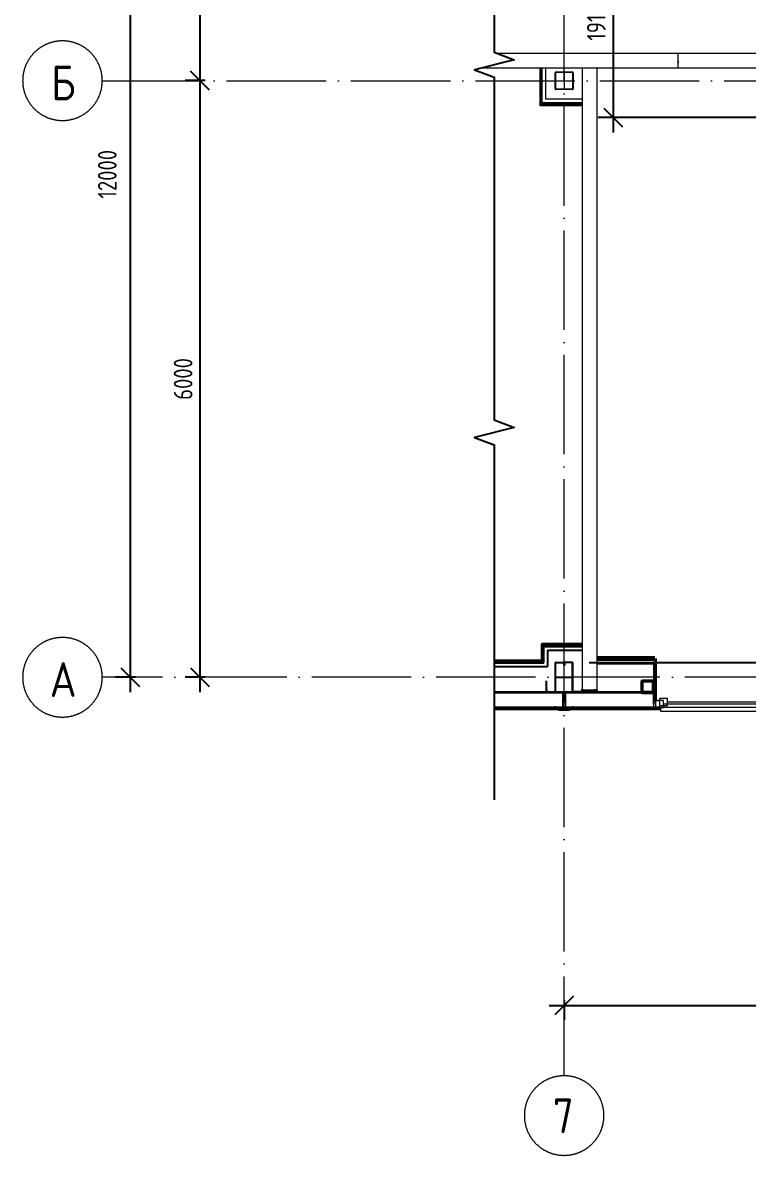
# Model space of a CAD drawing. Header units: millimetres. Extents: x 2559584 to 2748503, y -688364 to -611007.
# Drawn here: x 2730647 to 2737941, y -646334 to -634943 of the extents above; entities that cross this region are included whole.
import ezdxf

# ---------------------------------------------------------------- set-up
doc = ezdxf.new("R2010")
doc.units = ezdxf.units.MM
doc.header["$LTSCALE"] = 50
doc.linetypes.add('_ШПТ__20_т__2_5__Линия сетки', pattern=[25, 20, -2.5, 0, -2.5])
doc.linetypes.add('CENTER', pattern=[50.8, 31.75, -6.35, 6.35, -6.35])
doc.layers.get('Defpoints').update_dxf_attribs({"color": 4})
for name, color, linetype, lineweight in [('A-Wall', 113, 'Continuous', 50), ('Обобщенные модели', 7, 'Continuous', 18), ('ОСИ', 251, 'CENTER', 18), ('Размеры', 7, 'Continuous', 9), ('Стены', 7, 'Continuous', 18)]:
    doc.layers.add(name, color=color, linetype=linetype, lineweight=lineweight)
doc.layers.add('RAZMER', color=1, linetype='Continuous')
doc.layers.add('Вспомогательные', color=6, linetype='Continuous', plot=False)
for name, color, linetype, lineweight, true_color in [('Каркас_Импост', 7, 'Continuous', 9, 0x804000), ('Несущие колонны', 7, 'Continuous', 18, 0x800040), ('Отлив', 7, 'Continuous', 9, 0x008080)]:
    doc.layers.add(name, color=color, linetype=linetype, lineweight=lineweight, true_color=true_color)
doc.styles.add('GOST Common', font='GOST_Common.ttf', dxfattribs={"width": 0.9, "height": 350})
doc.styles.add('ГОСТ 2.304', font='CS_Gost2304.shx')
doc.dimstyles.new('СПДС', dxfattribs={"dimscale": 100, "dimtxt": 2.5, "dimasz": 2.5, "dimexe": 2, "dimexo": 0.625, "dimgap": 1, "dimtad": 1, "dimdec": 0, "dimtxsty": 'ГОСТ 2.304', "dimblk": 'OBLIQUE', "dimblk1": 'OBLIQUE', "dimblk2": 'OBLIQUE', "dimcen": 2.5, "dimdle": 2, "dimadec": 0, "dimazin": 2, "dimtfac": 0.75, "dimtdec": 4, "dimtmove": 1, "dimatfit": 3, "dimfxl": 1, "dimtfill": 1, "dimtolj": 1, "dimarcsym": 1})
pattern_1 = [(2e-15, (12, 6), (3, 300), [3, -300]), (10, (108, 12), (-49.14003, 295.96327), [3, -300]), (20, (54, 78), (-99.786965, 282.933847), [3, -300]), (30, (120, 126), (-147.401924, 261.30762), [3, -300]), (40, (42, 144), (-190.53815, 231.741696), [3, -300]), (50, (66, 216), (-227.88497, 195.134416), [3, -300]), (60, (24, 270), (-258.30762, 152.598076), [3, -300]), (70, (120, 264), (-280.881726, 105.42512), [3, -300]), (80, (192, 276), (-294.92138, 55.048877), [3, -300]), (90, (228, 204), (-300, 3), [3, -300]), (100, (288, 198), (-295.96327, -49.14003), [3, -300]), (110, (288, 90), (-282.933847, -99.786965), [3, -300]), (120, (234, 54), (-261.30762, -147.401924), [3, -300]), (130, (150, 72), (-231.741696, -190.53815), [3, -300]), (140, (204, 126), (-195.134416, -227.88497), [3, -300]), (150, (150, 180), (-152.598076, -258.30762), [3, -300]), (160, (276, 12), (-105.42512, -280.881726), [3, -300])]
pattern_2 = [(360, (12, 6), (3, 300), [3, -300]), (10, (108, 12), (-49.14003, 295.96327), [3, -300]), (20, (54, 78), (-99.786965, 282.933847), [3, -300]), (30, (120, 126), (-147.401924, 261.30762), [3, -300]), (40, (42, 144), (-190.53815, 231.741696), [3, -300]), (50, (66, 216), (-227.88497, 195.134416), [3, -300]), (60, (24, 270), (-258.30762, 152.598076), [3, -300]), (70, (120, 264), (-280.881726, 105.42512), [3, -300]), (80, (192, 276), (-294.92138, 55.048877), [3, -300]), (90, (228, 204), (-300, 3), [3, -300]), (100, (288, 198), (-295.96327, -49.14003), [3, -300]), (110, (288, 90), (-282.933847, -99.786965), [3, -300]), (120, (234, 54), (-261.30762, -147.401924), [3, -300]), (130, (150, 72), (-231.741696, -190.53815), [3, -300]), (140, (204, 126), (-195.134416, -227.88497), [3, -300]), (150, (150, 180), (-152.598076, -258.30762), [3, -300]), (160, (276, 12), (-105.42512, -280.881726), [3, -300])]
pattern_3 = [(0, (2428.58, -268.75), (3, 300), [3, -300]), (10, (2524.58, -262.75), (-49.14003, 295.96327), [3, -300]), (20, (2470.58, -196.75), (-99.786965, 282.933847), [3, -300]), (30, (2536.58, -148.75), (-147.401924, 261.30762), [3, -300]), (40, (2458.58, -130.75), (-190.53815, 231.741696), [3, -300]), (50, (2482.58, -58.75), (-227.88497, 195.134416), [3, -300]), (60, (2440.58, -4.75), (-258.30762, 152.598076), [3, -300]), (70, (2536.58, -10.75), (-280.881726, 105.42512), [3, -300]), (80, (2608.58, 1.25), (-294.92138, 55.048877), [3, -300]), (90, (2644.58, -70.75), (-300, 3), [3, -300]), (100, (2704.58, -76.75), (-295.96327, -49.14003), [3, -300]), (110, (2704.58, -184.75), (-282.933847, -99.786965), [3, -300]), (120, (2650.58, -220.75), (-261.30762, -147.401924), [3, -300]), (130, (2566.58, -202.75), (-231.741696, -190.53815), [3, -300]), (140, (2620.58, -148.75), (-195.134416, -227.88497), [3, -300]), (150, (2566.58, -94.75), (-152.598076, -258.30762), [3, -300]), (160, (2692.58, -262.75), (-105.42512, -280.881726), [3, -300])]

# ---------------------------------------------------------------- blocks, each defined once
blk = doc.blocks.new('102_Окно_1Створка_Ф_ГОСТ23166-99 - 1160х1750_1170_h-1445330-_О__L1_0_000_')
at = {"layer": 'Каркас_Импост', "color": 7, "lineweight": 18}
for p, q in [((-638.1, 475), (-638.1, 405)), ((-638.1, 475), (-603.1, 475)), ((-618.1, 475), (-538.1, 475)), ((-618.1, 405), (-618.1, 475)), ((-618.1, 475), (-538.1, 475)), ((-618.1, 405), (-618.1, 475)), ((-538.1, 475), (-538.1, 405)), ((-538.1, 475), (-538.1, 455)), ((541.9, 475), (461.9, 475)), ((461.9, 475), (461.9, 405)), ((461.9, 475), (461.9, 455)), ((541.9, 475), (461.9, 475)), ((561.9, 475), (526.9, 475)), ((541.9, 405), (541.9, 475)), ((541.9, 405), (541.9, 475)), ((561.9, 475), (561.9, 405)), ((-638.1, 405), (-603.1, 405)), ((-538.1, 405), (-618.1, 405)), ((-578.1, 405), (-618.1, 405)), ((-578.1, 385), (-578.1, 455)), ((-578.1, 455), (-498.1, 455)), ((-498.1, 385), (-578.1, 385)), ((-538.1, 440), (461.9, 440)), ((-498.1, 455), (-498.1, 385)), ((-498.1, 420), (421.9, 420)), ((421.9, 455), (421.9, 385)), ((501.9, 455), (421.9, 455)), ((421.9, 385), (501.9, 385)), ((461.9, 405), (541.9, 405)), ((501.9, 385), (501.9, 455)), ((541.9, 405), (501.9, 405)), ((561.9, 405), (526.9, 405))]:
    blk.add_line(p, q, dxfattribs=at)
at = {"layer": 'Отлив', "color": 7}
for p, q in [((491.9, 510), (-568.1, 510)), ((-568.1, 510), (-568.1, 475)), ((-568.1, 475), (491.9, 475)), ((491.9, 475), (491.9, 510))]:
    blk.add_line(p, q, dxfattribs=at)
blk = doc.blocks.new('243_КолоннаНесущая_Труба_ГОСТ 30245-2003 - 120x120x5-1251786-_О__L1_0_000_')
at = {"layer": 'Несущие колонны', "color": 7, "lineweight": 40}
for p, q in [((-60, 51), (-60, -51)), ((-55, -51), (-55, 51)), ((51, 60), (-51, 60)), ((-51, 55), (51, 55)), ((55, 51), (55, -51)), ((60, -51), (60, 51)), ((51, -55), (-51, -55)), ((-51, -60), (51, -60))]:
    blk.add_line(p, q, dxfattribs=at)
for centre, radius, start, end in [((-51, 51), 9, 90, 180), ((-51, 51), 4, 90, 180), ((51, 51), 9, 0, 90), ((51, 51), 4, 0, 90), ((-51, -51), 9, 180, 270), ((-51, -51), 4, 180, 270), ((51, -51), 9, 270, 360), ((51, -51), 4, 270, 0)]:
    blk.add_arc(centre, radius, start, end, dxfattribs=at)
blk = doc.blocks.new('190_ФЭ_Стена_Стык вертикальный - ФЭ-C1_110-1292203-_О__L1_0_000_')
at = {"layer": 'Обобщенные модели', "lineweight": 9}
h = blk.add_hatch(dxfattribs=at)
h.set_pattern_fill('FP_4', color=256, style=0, pattern_type=2)
h.set_pattern_definition([(45, (0, 0), (-106.066, 106.066), [])])
h.paths.add_polyline_path([(27055, -295), (27072, -278), (27072, -277), (27055, -294), (26945, -294), (26928, -277), (26928, -278), (26945, -295)], flags=0)
h.paths.add_polyline_path([(27097, -276), (27098, -275), (27088, -276)], flags=0)
h.paths.add_polyline_path([(26912, -276), (26912, -275), (26903, -276)], flags=0)
at = {"layer": 'Обобщенные модели', "lineweight": 40}
for p, q in [((26912, -275), (26902, -275)), ((26902, -275), (26902, -278)), ((26902, -278), (26928, -278)), ((26903, -277), (26903, -276)), ((26903, -276), (26912, -276)), ((26928, -277), (26903, -277)), ((26912, -276), (26912, -275)), ((26945, -294), (26928, -277)), ((26928, -278), (26945, -295)), ((27055, -294), (26945, -294)), ((26945, -295), (27055, -295)), ((27072, -277), (27055, -294)), ((27055, -295), (27072, -278)), ((27097, -277), (27072, -277)), ((27072, -278), (27098, -278)), ((27098, -275), (27088, -275)), ((27088, -275), (27088, -276)), ((27088, -276), (27097, -276)), ((27097, -276), (27097, -277)), ((27098, -278), (27098, -275))]:
    blk.add_line(p, q, dxfattribs=at)
blk = doc.blocks.new('Ось сетки - Круг_Ø8 мм-6577-_О__L1_0_000_')
at = {"layer": 'ОСИ', "lineweight": 20}
for start, end in [(360, 180), (180, 360)]:
    blk.add_arc((0, 0), 4, start, end, dxfattribs=at)
blk = doc.blocks.new('к3')
at = {"color": 0, "linetype": 'ByBlock', "lineweight": -2, "ltscale": 200}
for p, q in [((4147418, 542806), (4147418, 542828)), ((4147421, 542806), (4147421, 542828)), ((4147426, 542836), (4147505, 542836)), ((4147426, 542833), (4147505, 542833)), ((4147510, 542828), (4147510, 542544)), ((4147513, 542828), (4147513, 542544)), ((4147683, 542828), (4147683, 542544)), ((4147686, 542828), (4147686, 542544)), ((4147770, 542836), (4147691, 542836)), ((4147770, 542833), (4147691, 542833)), ((4147775, 542806), (4147775, 542828)), ((4147778, 542806), (4147778, 542828)), ((4147418, 542806), (4147421, 542806)), ((4147778, 542806), (4147775, 542806)), ((4147518, 542539), (4147589, 542539)), ((4147518, 542536), (4147589, 542536)), ((4147594, 542544), (4147594, 542567)), ((4147594, 542567), (4147597, 542567)), ((4147597, 542544), (4147597, 542567)), ((4147599, 542544), (4147599, 542567)), ((4147602, 542567), (4147599, 542567)), ((4147602, 542544), (4147602, 542567)), ((4147678, 542539), (4147607, 542539)), ((4147678, 542536), (4147607, 542536))]:
    blk.add_line(p, q, dxfattribs=at)
for centre, radius, start, end in [((4147426, 542828), 8, 90, 180), ((4147426, 542828), 5, 90, 180), ((4147505, 542828), 8, 0, 90), ((4147505, 542828), 5, 0, 90), ((4147691, 542828), 8, 90, 180), ((4147691, 542828), 5, 90, 180), ((4147770, 542828), 8, 0, 90), ((4147770, 542828), 5, 0, 90), ((4147518, 542544), 8, 180, 270), ((4147518, 542544), 5, 180, 270), ((4147589, 542544), 8, 270, 0), ((4147589, 542544), 5, 270, 0), ((4147607, 542544), 8, 180, 270), ((4147607, 542544), 5, 180, 270), ((4147678, 542544), 5, 270, 0), ((4147678, 542544), 8, 270, 0)]:
    blk.add_arc(centre, radius, start, end, dxfattribs=at)
at = {"layer": 'Вспомогательные', "color": 0, "ltscale": 10}
for p, q in [((4147690, 542836), (4147505, 542836)), ((4147683, 542686), (4147513, 542686))]:
    blk.add_line(p, q, dxfattribs=at)
blk = doc.blocks.new('*U399')
at = {"layer": 'RAZMER'}
blk.add_lwpolyline([(0, 293.28), (0, 221.83), (4, 220.33), (-4, 218.33), (0, 216.83), (0, 147.89), (4, 146.39), (-4, 144.39), (0, 142.89), (0, 73.94), (4, 72.44), (-4, 70.44), (0, 68.94), (0, -2.5)], dxfattribs=at)
blk = doc.blocks.new('_Oblique')
at = {"color": 0, "linetype": 'ByBlock', "lineweight": -2}
blk.add_line((-0.5, -0.5), (0.5, 0.5), dxfattribs=at)
blk = doc.blocks.new('*D368')
at = {"layer": 'Defpoints', "color": 0, "ltscale": 75, "transparency": 16777216}
for p in [(2740755, -633986), (2736582, -635896), (2744380, -635896)]:
    blk.add_point(p, dxfattribs=at)
at = {"layer": 'Размеры', "color": 0, "lineweight": -2, "ltscale": 75, "transparency": 16777216}
for p, q in [((2736582, -633836), (2736582, -636046)), ((2740708, -633986), (2736432, -633986)), ((2744333, -635896), (2736432, -635896))]:
    blk.add_line(p, q, dxfattribs=at)
at = {"layer": 'Размеры', "color": 0, "lineweight": -2, "ltscale": 75, "transparency": 16777216, "xscale": 187.5, "yscale": 187.5, "zscale": 187.5}
for p, rotation in [((2736582, -633986), 90), ((2736582, -635896), 270)]:
    blk.add_blockref('_Oblique', p, dxfattribs=dict(at, rotation=rotation))
at = {"layer": 'Размеры', "color": 0, "ltscale": 75, "transparency": 16777216, "insert": (2736413, -634941), "char_height": 187.5, "attachment_point": 5, "rotation": 90, "style": 'ГОСТ 2.304', "bg_fill": 3, "box_fill_scale": 1.1, "bg_fill_color": 256, "bg_fill_true_color": 13158600, "bg_fill_transparency": 0}
blk.add_mtext('\\A1;1910', dxfattribs=at)
blk = doc.blocks.new('*D371')
at = {"layer": 'Defpoints', "color": 0, "ltscale": 75, "transparency": 16777216}
for p in [(2731829, -629526), (2731729, -641526), (2731829, -641526)]:
    blk.add_point(p, dxfattribs=at)
at = {"layer": 'Размеры', "color": 0, "lineweight": -2, "ltscale": 75, "transparency": 16777216}
for p, q in [((2731729, -629376), (2731729, -641676)), ((2731782, -629526), (2731579, -629526)), ((2731782, -641526), (2731579, -641526))]:
    blk.add_line(p, q, dxfattribs=at)
at = {"layer": 'Размеры', "color": 0, "lineweight": -2, "ltscale": 75, "transparency": 16777216, "xscale": 187.5, "yscale": 187.5, "zscale": 187.5}
for p, rotation in [((2731729, -629526), 90), ((2731729, -641526), 270)]:
    blk.add_blockref('_Oblique', p, dxfattribs=dict(at, rotation=rotation))
at = {"layer": 'Размеры', "color": 0, "ltscale": 75, "transparency": 16777216, "insert": (2731404, -636712), "char_height": 187.5, "width": 218.95, "attachment_point": 1, "rotation": 90, "line_spacing_factor": 1.022761, "style": 'ГОСТ 2.304', "bg_fill": 3, "box_fill_scale": 1.1, "bg_fill_color": 256, "bg_fill_true_color": 13158600, "bg_fill_transparency": 0}
blk.add_mtext('\\A1;12000', dxfattribs=at)
blk = doc.blocks.new('*D372')
at = {"layer": 'Defpoints', "color": 0, "ltscale": 75, "transparency": 16777216}
for p in [(2732529, -629526), (2732429, -635526), (2732529, -635526)]:
    blk.add_point(p, dxfattribs=at)
at = {"layer": 'Размеры', "color": 0, "lineweight": -2, "ltscale": 75, "transparency": 16777216}
for p, q in [((2732429, -629376), (2732429, -635676)), ((2732482, -629526), (2732279, -629526)), ((2732482, -635526), (2732279, -635526))]:
    blk.add_line(p, q, dxfattribs=at)
at = {"layer": 'Размеры', "color": 0, "lineweight": -2, "ltscale": 75, "transparency": 16777216, "xscale": 187.5, "yscale": 187.5, "zscale": 187.5}
for p, rotation in [((2732429, -629526), 90), ((2732429, -635526), 270)]:
    blk.add_blockref('_Oblique', p, dxfattribs=dict(at, rotation=rotation))
at = {"layer": 'Размеры', "color": 0, "ltscale": 75, "transparency": 16777216, "insert": (2732260, -632526), "char_height": 187.5, "width": 186.23, "attachment_point": 5, "rotation": 90, "style": 'ГОСТ 2.304', "bg_fill": 3, "box_fill_scale": 1.1, "bg_fill_color": 256, "bg_fill_true_color": 13158600, "bg_fill_transparency": 0}
blk.add_mtext('\\A1;6000', dxfattribs=at)
blk = doc.blocks.new('*D373')
at = {"layer": 'Defpoints', "color": 0, "ltscale": 75, "transparency": 16777216}
for p in [(2732529, -635526), (2732429, -641526), (2732529, -641526)]:
    blk.add_point(p, dxfattribs=at)
at = {"layer": 'Размеры', "color": 0, "lineweight": -2, "ltscale": 75, "transparency": 16777216}
for p, q in [((2732429, -635376), (2732429, -641676)), ((2732482, -635526), (2732279, -635526)), ((2732482, -641526), (2732279, -641526))]:
    blk.add_line(p, q, dxfattribs=at)
at = {"layer": 'Размеры', "color": 0, "lineweight": -2, "ltscale": 75, "transparency": 16777216, "xscale": 187.5, "yscale": 187.5, "zscale": 187.5}
for p, rotation in [((2732429, -635526), 90), ((2732429, -641526), 270)]:
    blk.add_blockref('_Oblique', p, dxfattribs=dict(at, rotation=rotation))
at = {"layer": 'Размеры', "color": 0, "ltscale": 75, "transparency": 16777216, "insert": (2732260, -638526), "char_height": 187.5, "width": 186.23, "attachment_point": 5, "rotation": 90, "style": 'ГОСТ 2.304', "bg_fill": 3, "box_fill_scale": 1.1, "bg_fill_color": 256, "bg_fill_true_color": 13158600, "bg_fill_transparency": 0}
blk.add_mtext('\\A1;6000', dxfattribs=at)
blk = doc.blocks.new('*D396')
at = {"layer": 'Defpoints', "color": 0, "ltscale": 75, "transparency": 16777216}
for p in [(2736090, -644726), (2742090, -644726), (2742090, -644826)]:
    blk.add_point(p, dxfattribs=at)
at = {"layer": 'Размеры', "color": 0, "lineweight": -2, "ltscale": 75, "transparency": 16777216}
for p, q in [((2735940, -644826), (2742240, -644826)), ((2736090, -644773), (2736090, -644976)), ((2742090, -644773), (2742090, -644976))]:
    blk.add_line(p, q, dxfattribs=at)
at = {"layer": 'Размеры', "color": 0, "lineweight": -2, "ltscale": 75, "transparency": 16777216, "xscale": 187.5, "yscale": 187.5, "zscale": 187.5, "rotation": 180}
blk.add_blockref('_Oblique', (2736090, -644826), dxfattribs=at)
at = {"layer": 'Размеры', "color": 0, "lineweight": -2, "ltscale": 75, "transparency": 16777216, "xscale": 187.5, "yscale": 187.5, "zscale": 187.5}
blk.add_blockref('_Oblique', (2742090, -644826), dxfattribs=at)
at = {"layer": 'Размеры', "color": 0, "ltscale": 75, "transparency": 16777216, "insert": (2739090, -644658), "char_height": 187.5, "width": 186.23, "attachment_point": 5, "style": 'ГОСТ 2.304', "bg_fill": 3, "box_fill_scale": 1.1, "bg_fill_color": 256, "bg_fill_true_color": 13158600, "bg_fill_transparency": 0}
blk.add_mtext('\\A1;6000', dxfattribs=at)

msp = doc.modelspace()

# ---------------------------------------------------------------- hatches: boundary and pattern name
at = {"true_color": 0x636466}
h = msp.add_hatch(dxfattribs=at)
h.set_pattern_fill('GENERAL_TEXTURE', color=251, scale=300, style=0, pattern_type=2)
h.set_pattern_definition(pattern_3)
h.paths.add_polyline_path([(2735861.5, -641191.4), (2735874, -641203.9), (2736269.8, -641203.9), (2736269.8, -641191.4)], flags=0)
h = msp.add_hatch(dxfattribs=at)
h.set_pattern_fill('GENERAL_TEXTURE', color=251, scale=300, style=0, pattern_type=2)
h.set_pattern_definition(pattern_3)
h.paths.add_polyline_path([(2735874, -641203.9), (2735886.5, -641216.4), (2736269.8, -641216.4), (2736269.8, -641203.9)], flags=0)
h = msp.add_hatch(dxfattribs=at)
h.set_pattern_fill('GENERAL_TEXTURE', color=251, scale=300, style=0, pattern_type=2)
h.set_pattern_definition(pattern_3)
h.paths.add_polyline_path([(2736419.8, -641324.7), (2736419.8, -641337.2), (2737002.3, -641337.2), (2737002.3, -641324.7)], flags=0)
h = msp.add_hatch(dxfattribs=at)
h.set_pattern_fill('GENERAL_TEXTURE', color=251, scale=300, style=0, pattern_type=2)
h.set_pattern_definition(pattern_3)
h.paths.add_polyline_path([(2736419.8, -641337.2), (2736419.8, -641349.7), (2736999.2, -641349.7), (2737002.3, -641337.2)], flags=0)
h = msp.add_hatch(dxfattribs=at)
h.set_pattern_fill('FP_4', color=251, style=0, pattern_type=2)
h.set_pattern_definition([(45, (2709089.83, -641556.36), (-106.066, 106.066), [])])
h.paths.add_polyline_path([(2741941.6, -641831.4), (2742079.8, -641831.4), (2742079.8, -641829.4), (2741189.8, -641829.4), (2741189.8, -641831.4), (2741734.8, -641831.4)], flags=0)
h.paths.add_polyline_path([(2739667.1, -641831.4), (2739989.8, -641831.4), (2739989.8, -641829.4), (2738189.8, -641829.4), (2738189.8, -641831.4), (2739460.3, -641831.4)], flags=0)
h.paths.add_polyline_path([(2736979.1, -641831.4), (2736989.8, -641831.4), (2736989.8, -641829.4), (2736099.8, -641829.4), (2736099.8, -641831.4), (2736772.3, -641831.4)], flags=0)
at = {"layer": 'A-Wall', "linetype": 'Continuous', "lineweight": 18}
h = msp.add_hatch(dxfattribs=at)
h.set_pattern_fill('GENERAL_TEXTURE', color=30, scale=300, style=0, pattern_type=2)
h.set_pattern_definition(pattern_1)
h.paths.add_polyline_path([(2733439.8, -635487.2), (2733452.3, -635474.7), (2733452.3, -635126.6), (2733439.8, -635126.6)], flags=0)
h = msp.add_hatch(dxfattribs=at)
h.set_pattern_fill('GENERAL_TEXTURE', color=30, scale=300, angle=360, style=0, pattern_type=2)
h.set_pattern_definition(pattern_2)
h.paths.add_polyline_path([(2733853.2, -635499.7), (2733853.2, -635487.2), (2733439.8, -635487.2), (2733427.3, -635499.7)], flags=0)
h = msp.add_hatch(dxfattribs=at)
h.set_pattern_fill('GENERAL_TEXTURE', color=30, scale=300, angle=360, style=0, pattern_type=2)
h.set_pattern_definition(pattern_2)
h.paths.add_polyline_path([(2733853.2, -635487.2), (2733853.2, -635474.7), (2733452.3, -635474.7), (2733439.8, -635487.2)], flags=0)
h = msp.add_hatch(dxfattribs=at)
h.set_pattern_fill('GENERAL_TEXTURE', color=30, scale=300, style=0, pattern_type=2)
h.set_pattern_definition(pattern_1)
h.paths.add_polyline_path([(2733444.9, -641081.5), (2733457.4, -641094), (2733457.4, -640929.2), (2733444.9, -640916.7)], flags=0)
h = msp.add_hatch(dxfattribs=at)
h.set_pattern_fill('GENERAL_TEXTURE', color=30, scale=300, style=0, pattern_type=2)
h.set_pattern_definition(pattern_1)
h.paths.add_polyline_path([(2733457.4, -641094), (2733469.9, -641106.5), (2733469.9, -640941.7), (2733457.4, -640929.2)], flags=0)
at = {"layer": 'Стены', "lineweight": 18, "true_color": 0x636466}
h = msp.add_hatch(dxfattribs=at)
h.set_pattern_fill('GENERAL_TEXTURE', color=251, scale=300, style=0, pattern_type=2)
h.set_pattern_definition([(2e-15, (2428.58, -268.75), (3, 300), [3, -300]), (10, (2524.58, -262.75), (-49.14003, 295.96327), [3, -300]), (20, (2470.58, -196.75), (-99.786965, 282.933847), [3, -300]), (30, (2536.58, -148.75), (-147.401924, 261.30762), [3, -300]), (40, (2458.58, -130.75), (-190.53815, 231.741696), [3, -300]), (50, (2482.58, -58.75), (-227.88497, 195.134416), [3, -300]), (60, (2440.58, -4.75), (-258.30762, 152.598076), [3, -300]), (70, (2536.58, -10.75), (-280.881726, 105.42512), [3, -300]), (80, (2608.58, 1.25), (-294.92138, 55.048877), [3, -300]), (90, (2644.58, -70.75), (-300, 3), [3, -300]), (100, (2704.58, -76.75), (-295.96327, -49.14003), [3, -300]), (110, (2704.58, -184.75), (-282.933847, -99.786965), [3, -300]), (120, (2650.58, -220.75), (-261.30762, -147.401924), [3, -300]), (130, (2566.58, -202.75), (-231.741696, -190.53815), [3, -300]), (140, (2620.58, -148.75), (-195.134416, -227.88497), [3, -300]), (150, (2566.58, -94.75), (-152.598076, -258.30762), [3, -300]), (160, (2692.58, -262.75), (-105.42512, -280.881726), [3, -300])])
h.paths.add_polyline_path([(2735843.9, -635774.5), (2735856.4, -635762), (2735856.4, -635401.4), (2735843.9, -635401.4)], flags=0)

# ---------------------------------------------------------------- linework, layer by layer
at = {"color": 251, "true_color": 0x636466}
for p, q in [((2735861.5, -641191.4), (2735861.5, -641356.2)), ((2736269.8, -641191.4), (2735861.5, -641191.4)), ((2735874, -641203.9), (2735874, -641368.7)), ((2735874, -641203.9), (2735874, -641368.7)), ((2735874, -641368.7), (2735874, -641203.9)), ((2736269.8, -641203.9), (2735874, -641203.9)), ((2736269.8, -641203.9), (2735874, -641203.9)), ((2735874, -641203.9), (2736269.8, -641203.9)), ((2735886.5, -641381.2), (2735886.5, -641216.4)), ((2735886.5, -641216.4), (2736269.8, -641216.4)), ((2735924, -641253.9), (2736269.8, -641253.9)), ((2735924, -641253.9), (2735924, -641418.7)), ((2737002.3, -641324.7), (2736419.8, -641324.7)), ((2737002.3, -641337.2), (2736419.8, -641337.2)), ((2737002.3, -641337.2), (2736419.8, -641337.2)), ((2736419.8, -641337.2), (2737002.3, -641337.2)), ((2737014.8, -641759.4), (2737014.8, -641337.2)), ((2735861.5, -641356.2), (2735387.2, -641356.2)), ((2735874, -641368.7), (2735387.2, -641368.7)), ((2735874, -641368.7), (2735387.2, -641368.7)), ((2735387.2, -641368.7), (2735874, -641368.7)), ((2735387.2, -641381.2), (2735886.5, -641381.2)), ((2735387.2, -641418.7), (2735924, -641418.7)), ((2736339.8, -641376.4), (2741784.8, -641376.4)), ((2736419.8, -641349.7), (2736999.2, -641349.7)), ((2736419.8, -641387.2), (2736989.8, -641387.2)), ((2736989.8, -641387.2), (2736989.8, -641759.4)), ((2737002.3, -641759.4), (2737002.3, -641362.2)), ((2737002.3, -641362.2), (2737002.3, -641759.4)), ((2735909.8, -641561.4), (2735909.8, -641570.4)), ((2735909.8, -641570.4), (2735909.8, -641672.4)), ((2736980.8, -641561.4), (2736989.8, -641561.4)), ((2736079.8, -641676.4), (2735387.2, -641676.4)), ((2735952.6, -641676.4), (2735387.2, -641676.4)), ((2736079.8, -641681.4), (2735387.2, -641681.4)), ((2735909.8, -641672.4), (2735909.8, -641681.4)), ((2736079.8, -641831.4), (2736079.8, -641681.4)), ((2736079.8, -641681.4), (2736099.8, -641681.4)), ((2736989.8, -641676.4), (2736099.8, -641676.4)), ((2736878.8, -641681.4), (2736099.8, -641681.4)), ((2736099.8, -641681.4), (2736099.8, -641831.4)), ((2736269.8, -641656.4), (2736419.8, -641656.4)), ((2736269.8, -641676.4), (2736269.8, -641656.4)), ((2736419.8, -641656.4), (2736394.8, -641656.4)), ((2736419.8, -641656.4), (2736419.8, -641676.4)), ((2736989.8, -641801.4), (2736989.8, -641651.4)), ((2736989.8, -641759.4), (2737014.8, -641759.4)), ((2736079.8, -641829.4), (2735387.2, -641829.4)), ((2735387.2, -641831.4), (2736079.8, -641831.4)), ((2735991.9, -641831.4), (2735387.2, -641831.4)), ((2735992.2, -641834), (2735387.2, -641834)), ((2736020.6, -641836.9), (2735387.2, -641836.9)), ((2736034.9, -641851.3), (2735387.2, -641851.3)), ((2736177.8, -641831.4), (2736001.8, -641831.4)), ((2736160.8, -641834), (2736018.9, -641834)), ((2736157.9, -641836.9), (2736021.8, -641836.9)), ((2736989.8, -641829.4), (2736099.8, -641829.4)), ((2736099.8, -641831.4), (2736989.8, -641831.4)), ((2737059.8, -641851.3), (2736144.8, -641851.3)), ((2737059.8, -641836.9), (2736159, -641836.9)), ((2737059.8, -641834), (2736187.5, -641834)), ((2737059.8, -641831.4), (2736187.8, -641831.4)), ((2737059.8, -641831.4), (2736989.8, -641831.4))]:
    msp.add_line(p, q, dxfattribs=at)
at = {"layer": 'ОСИ', "linetype": '_ШПТ__20_т__2_5__Линия сетки'}
msp.add_line((2736089.8, -645534.3), (2736089.8, -628203.3), dxfattribs=at)
at = {"layer": 'Стены', "color": 251, "lineweight": 18, "true_color": 0x636466}
for p, q in [((2737234.8, -635251.4), (2735415.4, -635251.4)), ((2737234.8, -635251.4), (2735415.4, -635251.4)), ((2737234.8, -635251.4), (2735415.4, -635251.4)), ((2737234.8, -635401.4), (2737234.8, -635251.4)), ((2738244.8, -635251.4), (2737234.8, -635251.4)), ((2737234.8, -635401.4), (2735245, -635401.4)), ((2735843.9, -635401.4), (2735843.9, -635774.5)), ((2735856.4, -635401.4), (2735856.4, -635762)), ((2735856.4, -635401.4), (2735856.4, -635762)), ((2735856.4, -635762), (2735856.4, -635401.4)), ((2735868.9, -635749.5), (2735868.9, -635401.4)), ((2735906.4, -635712), (2735906.4, -635401.4)), ((2736269.8, -635401.4), (2736269.8, -641672.4)), ((2736419.8, -635401.4), (2736419.8, -641672.4)), ((2737234.8, -635331.4), (2737234.8, -635351.4)), ((2738244.8, -635401.4), (2737234.8, -635401.4)), ((2735997.8, -635526.4), (2736181.8, -635526.4)), ((2735999.8, -635606.4), (2735999.8, -635446.4)), ((2736004.8, -635606.4), (2736004.8, -635446.4)), ((2736004.8, -635526.4), (2736174.8, -635526.4)), ((2736009.8, -635436.4), (2736169.8, -635436.4)), ((2736009.8, -635441.4), (2736169.8, -635441.4)), ((2736089.8, -635434.4), (2736089.8, -635618.4)), ((2736174.8, -635446.4), (2736174.8, -635606.4)), ((2736179.8, -635446.4), (2736179.8, -635606.4)), ((2736169.8, -635611.4), (2736009.8, -635611.4)), ((2736169.8, -635616.4), (2736009.8, -635616.4)), ((2735856.4, -635762), (2736269.8, -635762)), ((2735856.4, -635762), (2736269.8, -635762)), ((2736269.8, -635762), (2735856.4, -635762)), ((2736269.8, -635749.5), (2735868.9, -635749.5)), ((2736269.8, -635712), (2735906.4, -635712)), ((2735843.9, -635774.5), (2736269.8, -635774.5))]:
    msp.add_line(p, q, dxfattribs=at)
for centre, radius, start, end in [((2736009.8, -635446.4), 10, 90, 180), ((2736009.8, -635446.4), 5, 90, 180), ((2736169.8, -635446.4), 10, 0, 90), ((2736169.8, -635446.4), 5, 0, 90), ((2736009.8, -635606.4), 10, 180, 270), ((2736009.8, -635606.4), 5, 180, 270), ((2736169.8, -635606.4), 5, 270, 0), ((2736169.8, -635606.4), 10, 270, 0)]:
    msp.add_arc(centre, radius, start, end, dxfattribs=at)

# ---------------------------------------------------------------- block references
at = {"color": 18, "true_color": 0x000000, "xscale": 50, "yscale": 50, "zscale": 50}
msp.add_blockref('*U399', (2735387.2, -642635.3), dxfattribs=at)
at = {"color": 251, "true_color": 0x636466, "rotation": 180}
for name, p in [('к3', (6883687.6, -98840.1)), ('102_Окно_1Створка_Ф_ГОСТ23166-99 - 1160х1750_1170_h-1445330-_О__L1_0_000_', (2737551.7, -641356.4))]:
    msp.add_blockref(name, p, dxfattribs=at)
at = {"color": 251, "true_color": 0x636466}
for name, p in [('243_КолоннаНесущая_Труба_ГОСТ 30245-2003 - 120x120x5-1251786-_О__L1_0_000_', (2736929.8, -641621.4)), ('190_ФЭ_Стена_Стык вертикальный - ФЭ-C1_110-1292203-_О__L1_0_000_', (2709089.8, -641556.4))]:
    msp.add_blockref(name, p, dxfattribs=at)
at = {"layer": 'ОСИ', "lineweight": 20, "xscale": 99.99999999999993, "yscale": 99.99999999999993, "zscale": 99.99999999999993, "rotation": 269.9999999999994}
for p in [(2731047.3, -635526.4), (2731047.3, -641526.4)]:
    msp.add_blockref('Ось сетки - Круг_Ø8 мм-6577-_О__L1_0_000_', p, dxfattribs=at)
at = {"layer": 'ОСИ', "lineweight": 20, "xscale": 99.99999999999993, "yscale": 99.99999999999993, "zscale": 99.99999999999993}
msp.add_blockref('Ось сетки - Круг_Ø8 мм-6577-_О__L1_0_000_', (2736089.8, -645934.3), dxfattribs=at)

# ---------------------------------------------------------------- texts
at = {"layer": 'ОСИ', "char_height": 350, "attachment_point": 1, "style": 'GOST Common'}
for s, insert, width in [('\\fGOST Common|b0|i0|c204|p34|;\\W.9;Б', (2730934, -635373.8), 310.253), ('\\fGOST Common|b0|i0|c204|p34|;\\W.9;А', (2730919.1, -641373.8), 346.329), ('\\fGOST Common|b0|i0|c204|p34|;\\W.9;7', (2735976, -645761.8), 274.177)]:
    msp.add_mtext(s, dxfattribs=dict(at, insert=insert, width=width))

# ---------------------------------------------------------------- next in the draw order: dimensions: what is measured, and where the dimension line sits
at = {"layer": 'Размеры', "ltscale": 75}
dim = msp.add_linear_dim(base=(2736581.6, -635896.4), p1=(2740754.8, -633986.4), p2=(2744379.8, -635896.4), angle=90, text='1910', dimstyle='СПДС', override={"dimscale": 75}, dxfattribs=at)
dim.commit()
dim.dimension.update_dxf_attribs({"geometry": '*D368', "text_midpoint": (2736412.8, -634941.4)})
dim = msp.add_linear_dim(base=(2742089.8, -644826.3), p1=(2736089.8, -644726.3), p2=(2742089.8, -644726.3), dimstyle='СПДС', override={"dimscale": 75}, dxfattribs=at)
dim.commit()
dim.dimension.update_dxf_attribs({"geometry": '*D396', "text_midpoint": (2739089.8, -644657.5)})

# ---------------------------------------------------------------- next in the draw order: linework, layer by layer
at = {"layer": 'ОСИ', "linetype": '_ШПТ__20_т__2_5__Линия сетки'}
msp.add_line((2731447.3, -635526.4), (2748303.3, -635526.4), dxfattribs=at)

# ---------------------------------------------------------------- next in the draw order: dimensions: what is measured, and where the dimension line sits
at = {"layer": 'Размеры', "ltscale": 75}
dim = msp.add_linear_dim(base=(2731728.7, -641526.4), p1=(2731828.7, -629526.4), p2=(2731828.7, -641526.4), angle=90, dimstyle='СПДС', override={"dimscale": 75}, dxfattribs=at)
dim.commit()
dim.dimension.update_dxf_attribs({"geometry": '*D371', "text_midpoint": (2731728.7, -636602.8), "dimtype": 160})
dim = msp.add_linear_dim(base=(2732428.7, -635526.4), p1=(2732528.7, -629526.4), p2=(2732528.7, -635526.4), angle=90, dimstyle='СПДС', override={"dimscale": 75}, dxfattribs=at)
dim.commit()
dim.dimension.update_dxf_attribs({"geometry": '*D372', "text_midpoint": (2732260, -632526.4)})

# ---------------------------------------------------------------- next in the draw order: dimensions: what is measured, and where the dimension line sits
dim = msp.add_linear_dim(base=(2732428.7, -641526.4), p1=(2732528.7, -635526.4), p2=(2732528.7, -641526.4), angle=90, dimstyle='СПДС', override={"dimscale": 75}, dxfattribs=at)
dim.commit()
dim.dimension.update_dxf_attribs({"geometry": '*D373', "text_midpoint": (2732260, -638526.4)})

# ---------------------------------------------------------------- next in the draw order: linework, layer by layer
at = {"layer": 'ОСИ', "linetype": '_ШПТ__20_т__2_5__Линия сетки'}
msp.add_line((2748303.3, -641526.4), (2731447.3, -641526.4), dxfattribs=at)

doc.saveas('drawing.dxf')
